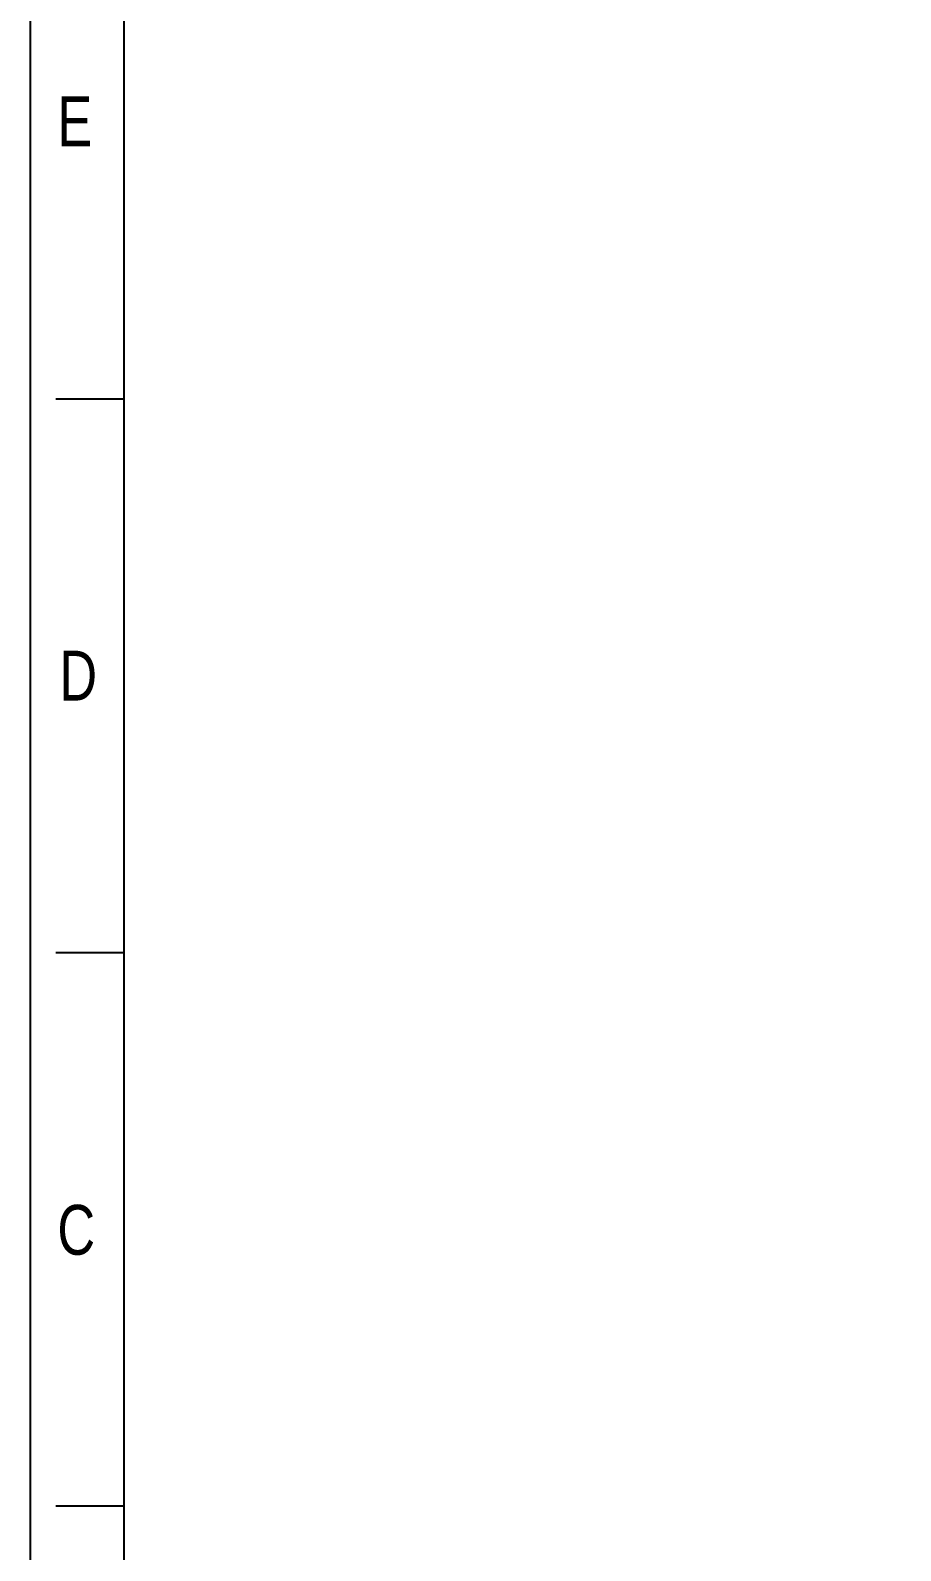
# Model space of a CAD drawing. Header units: millimetres. Extents: x 389 to 17466, y 310 to 5904.
# Drawn here: x 9336 to 10434, y 1654 to 3574 of the extents above; entities that cross this region are included whole.
import ezdxf

# ---------------------------------------------------------------- set-up
doc = ezdxf.new("R2010")
doc.units = ezdxf.units.MM
doc.styles.add('CKSTANDARD', font='arial.ttf')
doc.styles.add('Roamns', font='romans.shx')

# ---------------------------------------------------------------- blocks, each defined once
blk = doc.blocks.new('standard template')
for p, q in [((456.3, 17789.8), (53.6, 17789.8)), ((456.3, 14517.4), (53.6, 14517.4)), ((456.3, 11245), (53.6, 11245))]:
    blk.add_line(p, q)
blk.add_lwpolyline([(37962.6, 4700.3), (-97.5, 4700.3), (-97.5, 30879.2), (37962.6, 30879.2)], close=True)
at = {"color": 7}
blk.add_lwpolyline([(456.3, 6673.6), (456.3, 5963.9), (456.3, 5254.1), (456.3, 30225.9), (37408.8, 30225.9), (37408.8, 5254.1)], dxfattribs=at)
at = {"style": 'CKSTANDARD', "width": 0.75}
for s, p in [('E', (61.9, 19285.4)), ('D', (73.6, 16008.6)), ('C', (61.9, 12731.9))]:
    blk.add_text(s, height=294.8, dxfattribs=at).set_placement(p)
at = {"style": 'Roamns'}
for tag, p in [('PAGE_NAME', (27466, 7593.7)), ('PROJECT_NAME', (27466, 6883.9)), ('DRAWN_NAME', (27466, 6174.1)), ('VERSION', (34241, 6174.1)), ('SELECT_DATA', (27466, 5464.4)), ('PAGE_NUMBER', (34241, 5464.4))]:
    blk.add_attdef(tag, p, '', height=284.5, dxfattribs=at)

msp = doc.modelspace()

# ---------------------------------------------------------------- block references
at = {"transparency": 33554595, "xscale": 0.2136143564296075, "yscale": 0.2136143564296075, "zscale": 0.2136143564296075}
msp.add_blockref('standard template', (9356.629, -692.4419), dxfattribs=at)

doc.saveas('drawing.dxf')
